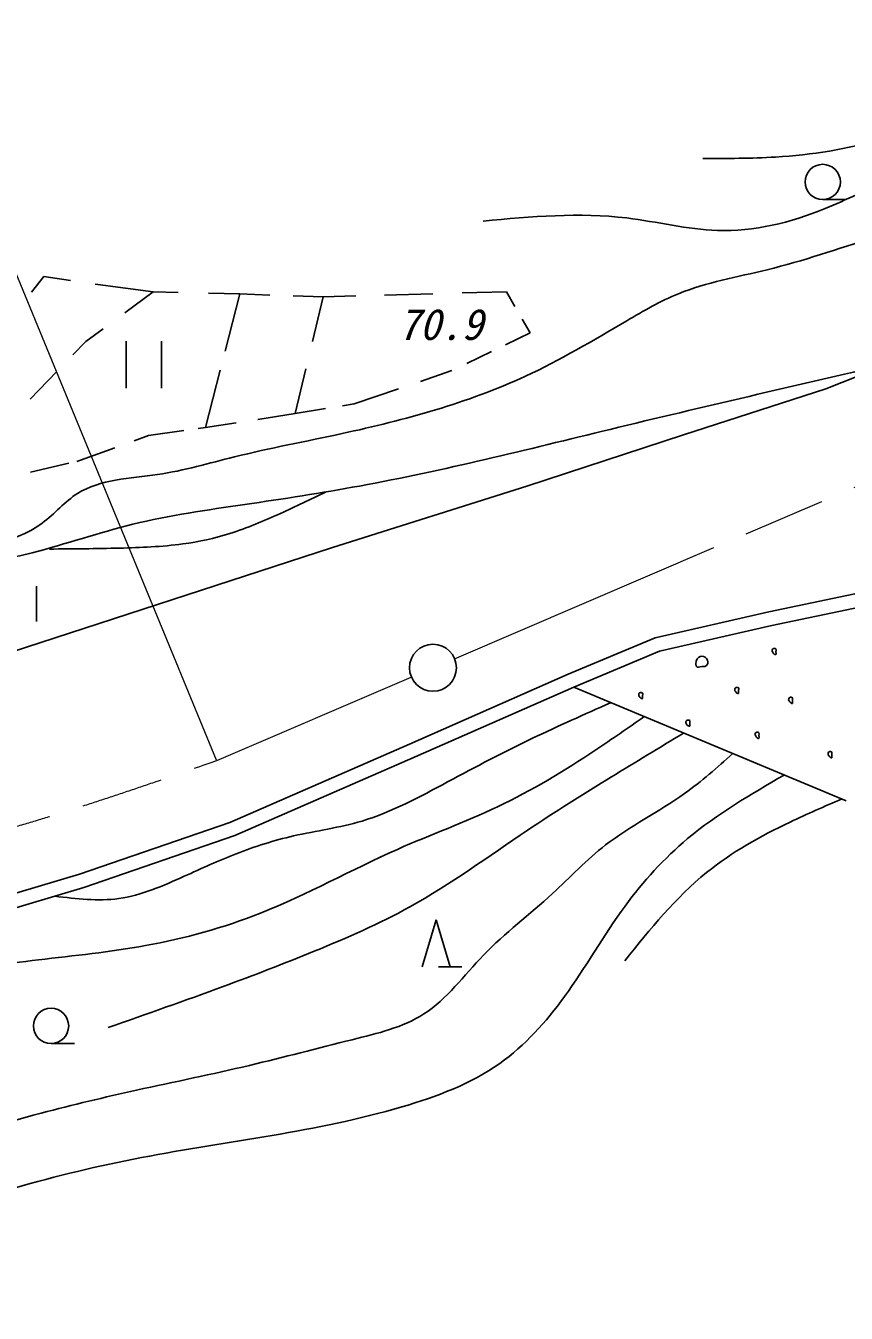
# Model space of a CAD drawing. Units: millimetres, scale not verified. Extents: x 40000 to 680000, y 20000 to 380000.
# Drawn here: x 152453 to 187380, y 260046 to 314821 of the extents above; entities that cross this region are included whole.
import ezdxf
from ezdxf.enums import TextEntityAlignment as Align

# ---------------------------------------------------------------- set-up
doc = ezdxf.new("R2010")
doc.units = ezdxf.units.MM
doc.header["$LTSCALE"] = 1000
doc.linetypes.add('CHAIN', pattern=[18.5, 12, -1.5, 3.5, -1.5])
for name, color, linetype, lineweight in [('M-BGD', 7, 'Continuous', 25), ('M-BGD-RSTR', 7, 'Continuous', 13), ('M-BMK', 2, 'CHAIN', 13), ('M-BMK-SRVR', 3, 'Continuous', 25)]:
    doc.layers.add(name, color=color, linetype=linetype, lineweight=lineweight)
doc.styles.add('ＭＳ ゴシック', font='')
doc.styles.get('ＭＳ ゴシック').set_extended_font_data('MS Gothic')

msp = doc.modelspace()

# ---------------------------------------------------------------- linework, layer by layer
at = {"layer": 'M-BGD'}
for p, q in [((186379, 307426), (187379, 307426)), ((152695, 303484), (153219, 304153)), ((153219, 304153), (154361, 303986)), ((155411, 303833), (155522, 303817)), ((155522, 303817), (157873, 303505)), ((157873, 303505), (156666, 302613)), ((157873, 303505), (158940, 303477)), ((171024, 303453), (172914, 303505)), ((172914, 303505), (173278, 302873)), ((160238, 303444), (161567, 303409)), ((161567, 303409), (160940, 300973)), ((162843, 303366), (161567, 303409)), ((165118, 303289), (163841, 303332)), ((164658, 301387), (165118, 303289)), ((165118, 303289), (166503, 303328)), ((167719, 303361), (169784, 303418)), ((155744, 301931), (155018, 301394)), ((173583, 302342), (173922, 301754)), ((155018, 301394), (154457, 300814)), ((156730, 299399), (156730, 301399)), ((158230, 301399), (158230, 299399)), ((173922, 301754), (172869, 301246)), ((172274, 300960), (171225, 300454)), ((160735, 300174), (160104, 297724)), ((163918, 298323), (164376, 300218)), ((186512, 299373), (189160, 300425)), ((153774, 300110), (152639, 298939)), ((170587, 300147), (169254, 299692)), ((168317, 299372), (166437, 298731)), ((180457, 297415), (186512, 299373)), ((165212, 298533), (163918, 298323)), ((166437, 298731), (165936, 298650)), ((162328, 298073), (163918, 298323)), ((159182, 297596), (157681, 297388)), ((160104, 297724), (159786, 297680)), ((160104, 297724), (161417, 297930)), ((157681, 297388), (157068, 297166)), ((173784, 295239), (180457, 297415)), ((156240, 296866), (154635, 296284)), ((154290, 296205), (152654, 295827)), ((165516, 292628), (173784, 295239)), ((150830, 287842), (165516, 292628)), ((152910, 289481), (152910, 290981)), ((184078, 289886), (189269, 290980)), ((184207, 289300), (189389, 290393)), ((179246, 288781), (184078, 289886)), ((179430, 288207), (184207, 289300)), ((175541, 287229), (179246, 288781)), ((175777, 286677), (179430, 288207)), ((168793, 284261), (175541, 287229)), ((169034, 283711), (175777, 286677)), ((175777, 286677), (187381, 281846)), ((161136, 280931), (168793, 284261)), ((161354, 280371), (169034, 283711)), ((154739, 278726), (161136, 280931)), ((154922, 278154), (161354, 280371)), ((148878, 276984), (154739, 278726)), ((149027, 276403), (154922, 278154)), ((169322, 274785), (169922, 276785)), ((169922, 276785), (170522, 274785)), ((170022, 274785), (171022, 274785)), ((153531, 271521), (154531, 271521))]:
    msp.add_line(p, q, dxfattribs=at)
for centre in [(186379, 308176), (153531, 272271)]:
    msp.add_circle(centre, 750, dxfattribs=at)
for points, knots in [([(181268, 309179), (182300, 309175), (183332, 309172), (184374, 309235), (185903, 309327), (187453, 309564), (188866, 310011), (189834, 310318), (190738, 310723), (191694, 311342), (192318, 311746), (192965, 312241), (193080, 312839), (193207, 313495), (192696, 314276), (192803, 315058), (192870, 315547), (193179, 316037), (193579, 316222), (194041, 316435), (194624, 316243), (195188, 316111), (196482, 315810), (197673, 315830), (198848, 315557), (200044, 315278), (201224, 314694), (202452, 314448), (203880, 314161), (205373, 314329), (206833, 314558), (208422, 314808), (209972, 315132), (211547, 315279), (212811, 315398), (214091, 315404), (215374, 315335), (216803, 315258), (218236, 315088), (219588, 314669), (221036, 314221), (222392, 313488), (223748, 312784), (224616, 312332), (225485, 311893), (226354, 311453)], [0, 0, 0, 0, 1, 1, 1, 2, 2, 2, 3, 3, 3, 4, 4, 4, 5, 5, 5, 6, 6, 6, 7, 7, 7, 8, 8, 8, 9, 9, 9, 10, 10, 10, 11, 11, 11, 12, 12, 12, 13, 13, 13, 14, 14, 14, 15, 15, 15, 15]), ([(171923, 306510), (173969, 306700), (176015, 306890), (178039, 306643), (179327, 306486), (180605, 306152), (181895, 306111), (183446, 306063), (185012, 306440), (186482, 307042), (187390, 307414), (188260, 307872), (189142, 308172), (190112, 308503), (191097, 308643), (192266, 308771), (193728, 308930), (195479, 309069), (195989, 310167), (196364, 310973), (196068, 312297), (196587, 313025), (196941, 313522), (197674, 313742), (198382, 313890), (200111, 314251), (201691, 314183), (203236, 313557), (204083, 313214), (204921, 312703), (205762, 312693), (206637, 312683), (207516, 313215), (208421, 313491), (209852, 313927), (211349, 313725), (212809, 313491), (214271, 313256), (215695, 312990), (217130, 312693), (218437, 312423), (219753, 312127), (220986, 311629), (222086, 311185), (223119, 310581), (224177, 310034), (225439, 309381), (226736, 308810), (228033, 308239)], [0, 0, 0, 0, 1, 1, 1, 2, 2, 2, 3, 3, 3, 4, 4, 4, 5, 5, 5, 6, 6, 6, 7, 7, 7, 8, 8, 8, 9, 9, 9, 10, 10, 10, 11, 11, 11, 12, 12, 12, 13, 13, 13, 14, 14, 14, 15, 15, 15, 16, 16, 16, 16]), ([(81945, 305938), (83021, 305942), (84098, 305946), (85176, 305941), (85816, 305938), (86457, 305932), (87094, 305870), (87824, 305799), (88549, 305655), (89250, 305441), (90006, 305210), (90735, 304899), (91454, 304571), (93806, 303501), (96069, 302259), (98393, 301143), (100209, 300271), (102062, 299475), (103888, 298623), (105334, 297949), (106763, 297239), (108204, 296559), (110495, 295478), (112819, 294471), (115093, 293342), (116776, 292507), (118432, 291606), (120187, 290956), (121068, 290630), (121974, 290367), (122867, 290072), (124226, 289622), (125556, 289096), (126942, 288731), (127637, 288548), (128345, 288406), (129060, 288356), (130087, 288284), (131126, 288401), (132143, 288597), (133286, 288818), (134402, 289138), (135493, 289535), (136073, 289746), (136646, 289979), (137236, 290152), (138081, 290400), (138959, 290526), (139836, 290661), (141296, 290887), (142750, 291139), (144179, 291439), (145650, 291748), (147095, 292107), (148629, 292350), (150221, 292602), (151909, 292728), (153159, 293664), (153678, 294052), (154122, 294581), (154660, 294924), (155621, 295535), (156883, 295552), (158065, 295728), (159198, 295896), (160257, 296210), (161335, 296478), (162841, 296853), (164383, 297138), (165919, 297470), (168596, 298049), (171256, 298769), (173720, 299910), (175203, 300596), (176615, 301434), (178036, 302269), (178753, 302690), (179472, 303111), (180234, 303421), (181435, 303911), (182741, 304128), (184013, 304440), (185543, 304815), (187024, 305328), (188517, 305807), (190989, 306601), (193493, 307303), (195996, 308005)], [0, 0, 0, 0, 1, 1, 1, 2, 2, 2, 3, 3, 3, 4, 4, 4, 5, 5, 5, 6, 6, 6, 7, 7, 7, 8, 8, 8, 9, 9, 9, 10, 10, 10, 11, 11, 11, 12, 12, 12, 13, 13, 13, 14, 14, 14, 15, 15, 15, 16, 16, 16, 17, 17, 17, 18, 18, 18, 19, 19, 19, 20, 20, 20, 21, 21, 21, 22, 22, 22, 23, 23, 23, 24, 24, 24, 25, 25, 25, 26, 26, 26, 27, 27, 27, 28, 28, 28, 29, 29, 29, 29]), ([(189160, 300425), (185216, 299515), (181272, 298605), (177335, 297651), (173788, 296791), (170245, 295895), (166659, 295239), (165038, 294942), (163408, 294694), (161774, 294454), (160176, 294221), (158574, 293995), (157009, 293610), (155571, 293256), (154164, 292767), (152727, 292404), (151790, 292167), (150841, 291983), (149892, 291801), (148683, 291568), (147475, 291337), (146273, 291077), (144581, 290710), (142901, 290285), (141207, 289931), (140388, 289760), (139566, 289605), (138734, 289509), (138269, 289455), (137801, 289419), (137346, 289328), (136472, 289152), (135645, 288772), (134813, 288423), (134099, 288124), (133381, 287847), (132642, 287639), (131702, 287374), (130727, 287218), (129747, 287156), (128616, 287085), (127478, 287138), (126369, 287337), (124919, 287598), (123520, 288108), (122147, 288664), (119182, 289864), (116334, 291276), (113462, 292645), (109851, 294366), (106204, 296021), (102545, 297651), (99519, 298999), (96486, 300330), (93558, 301873), (92420, 302473), (91298, 303104), (90120, 303622), (89397, 303940), (88653, 304215), (87888, 304406), (87118, 304599), (86328, 304705), (85536, 304768), (84069, 304885), (82599, 304850), (81129, 304815)], [0, 0, 0, 0, 1, 1, 1, 2, 2, 2, 3, 3, 3, 4, 4, 4, 5, 5, 5, 6, 6, 6, 7, 7, 7, 8, 8, 8, 9, 9, 9, 10, 10, 10, 11, 11, 11, 12, 12, 12, 13, 13, 13, 14, 14, 14, 15, 15, 15, 16, 16, 16, 17, 17, 17, 18, 18, 18, 19, 19, 19, 20, 20, 20, 21, 21, 21, 22, 22, 22, 22]), ([(153469, 292557), (154461, 292565), (155453, 292573), (156446, 292597), (157347, 292619), (158250, 292654), (159143, 292777), (159819, 292870), (160490, 293013), (161141, 293217), (161880, 293447), (162593, 293755), (163298, 294076), (163942, 294368), (164579, 294671), (165216, 294975)], [0, 0, 0, 0, 1, 1, 1, 2, 2, 2, 3, 3, 3, 4, 4, 4, 5, 5, 5, 5]), ([(184385, 288072), (184363, 288045), (184266, 288113), (184235, 288189), (184212, 288244), (184225, 288302), (184268, 288323), (184305, 288341), (184365, 288333), (184385, 288306), (184405, 288280), (184387, 288237), (184385, 288189), (184384, 288141), (184399, 288088), (184385, 288072)], [0, 0, 0, 0, 1, 1, 1, 2, 2, 2, 3, 3, 3, 4, 4, 4, 5, 5, 5, 5]), ([(181420, 287586), (181355, 287536), (181251, 287568), (181152, 287552), (181108, 287545), (181066, 287529), (181035, 287536), (180943, 287554), (180955, 287769), (181035, 287887), (181099, 287984), (181209, 288017), (181303, 287988), (181401, 287958), (181483, 287861), (181487, 287753), (181489, 287688), (181463, 287619), (181420, 287586)], [0, 0, 0, 0, 1, 1, 1, 2, 2, 2, 3, 3, 3, 4, 4, 4, 5, 5, 5, 6, 6, 6, 6]), ([(182794, 286413), (182772, 286386), (182674, 286455), (182643, 286530), (182621, 286585), (182633, 286643), (182677, 286664), (182714, 286683), (182773, 286674), (182794, 286648), (182814, 286622), (182795, 286578), (182794, 286530), (182792, 286482), (182807, 286430), (182794, 286413)], [0, 0, 0, 0, 1, 1, 1, 2, 2, 2, 3, 3, 3, 4, 4, 4, 5, 5, 5, 5]), ([(67760, 286414), (68674, 284137), (69589, 281859), (71257, 280202), (72051, 279414), (73016, 278766), (74031, 278249), (75683, 277406), (77469, 276909), (79267, 276490), (81592, 275949), (83939, 275540), (86221, 274850), (88731, 274090), (91162, 272991), (93722, 272505), (95696, 272131), (97746, 272122), (99739, 271802), (100964, 271605), (102168, 271291), (103373, 270982), (105001, 270564), (106631, 270154), (108217, 269614), (109946, 269025), (111622, 268280), (113374, 267739), (114981, 267243), (116653, 266918), (118180, 266254), (119723, 265584), (121118, 264569), (122556, 263676), (123557, 263053), (124579, 262490), (125603, 261878), (126671, 261241), (127741, 260551), (128924, 260276), (129915, 260046), (130984, 260107), (132011, 260316), (132784, 260472), (133532, 260713), (134199, 261097), (135160, 261651), (135951, 262505), (136894, 263089), (137997, 263773), (139307, 264089), (140606, 264340), (141641, 264540), (142669, 264699), (143654, 265004), (145051, 265437), (146360, 266166), (147717, 266762), (149458, 267528), (151277, 268076), (153108, 268559), (154456, 268915), (155810, 269235), (157172, 269536), (158775, 269890), (160389, 270217), (161977, 270591), (163433, 270934), (164867, 271316), (166353, 271685), (167420, 271950), (168513, 272208), (169401, 272779), (170378, 273407), (171107, 274415), (171940, 275279), (172859, 276233), (173904, 277013), (174870, 277897), (175625, 278588), (176331, 279342), (177136, 279968), (178188, 280784), (179409, 281381), (180496, 282156), (181219, 282671), (181883, 283265), (182547, 283859)], [0, 0, 0, 0, 1, 1, 1, 2, 2, 2, 3, 3, 3, 4, 4, 4, 5, 5, 5, 6, 6, 6, 7, 7, 7, 8, 8, 8, 9, 9, 9, 10, 10, 10, 11, 11, 11, 12, 12, 12, 13, 13, 13, 14, 14, 14, 15, 15, 15, 16, 16, 16, 17, 17, 17, 18, 18, 18, 19, 19, 19, 20, 20, 20, 21, 21, 21, 22, 22, 22, 23, 23, 23, 24, 24, 24, 25, 25, 25, 26, 26, 26, 27, 27, 27, 28, 28, 28, 29, 29, 29, 29]), ([(153694, 277789), (154611, 277678), (155528, 277567), (156416, 277690), (157373, 277823), (158296, 278228), (159197, 278635), (159938, 278969), (160664, 279305), (161412, 279596), (162203, 279904), (163018, 280162), (163850, 280352), (164824, 280574), (165820, 280704), (166769, 280987), (168040, 281366), (169226, 282019), (170409, 282652), (171611, 283297), (172810, 283921), (174031, 284507), (175126, 285032), (176239, 285527), (177351, 286022)], [0, 0, 0, 0, 1, 1, 1, 2, 2, 2, 3, 3, 3, 4, 4, 4, 5, 5, 5, 6, 6, 6, 7, 7, 7, 8, 8, 8, 8]), ([(178706, 286195), (178684, 286168), (178586, 286237), (178555, 286313), (178533, 286367), (178545, 286425), (178589, 286447), (178626, 286465), (178686, 286456), (178706, 286430), (178726, 286404), (178708, 286361), (178706, 286313), (178704, 286265), (178720, 286212), (178706, 286195)], [0, 0, 0, 0, 1, 1, 1, 2, 2, 2, 3, 3, 3, 4, 4, 4, 5, 5, 5, 5]), ([(185089, 285994), (185067, 285967), (184969, 286036), (184938, 286112), (184916, 286166), (184928, 286224), (184972, 286246), (185009, 286264), (185069, 286255), (185089, 286229), (185109, 286203), (185091, 286160), (185089, 286112), (185087, 286064), (185102, 286011), (185089, 285994)], [0, 0, 0, 0, 1, 1, 1, 2, 2, 2, 3, 3, 3, 4, 4, 4, 5, 5, 5, 5]), ([(178773, 285430), (178093, 284952), (177412, 284473), (176719, 284011), (175379, 283118), (173993, 282285), (172541, 281597), (171145, 280935), (169687, 280407), (168274, 279780), (166315, 278913), (164441, 277857), (162450, 277070), (160871, 276446), (159219, 275991), (157548, 275686), (156040, 275411), (154517, 275259), (152993, 275081), (151550, 274912), (150107, 274719), (148697, 274389), (146930, 273974), (145217, 273343), (143479, 272803), (141358, 272145), (139201, 271623), (137078, 270987), (135892, 270631), (134717, 270241), (133503, 269977), (132866, 269839), (132218, 269736), (131571, 269718), (130314, 269682), (129061, 269966), (127823, 270266), (125714, 270776), (123647, 271330), (121567, 271852), (119693, 272321), (117808, 272764), (115945, 273322), (114520, 273749), (113109, 274243), (111706, 274648), (110743, 274927), (109785, 275164), (108737, 275340), (108176, 275435), (107589, 275512), (107180, 275830), (106869, 276072), (106661, 276452), (106453, 276832)], [0, 0, 0, 0, 1, 1, 1, 2, 2, 2, 3, 3, 3, 4, 4, 4, 5, 5, 5, 6, 6, 6, 7, 7, 7, 8, 8, 8, 9, 9, 9, 10, 10, 10, 11, 11, 11, 12, 12, 12, 13, 13, 13, 14, 14, 14, 15, 15, 15, 16, 16, 16, 17, 17, 17, 18, 18, 18, 18]), ([(180716, 285023), (180694, 284996), (180597, 285064), (180566, 285140), (180543, 285195), (180556, 285253), (180599, 285274), (180636, 285292), (180696, 285284), (180716, 285257), (180737, 285231), (180718, 285188), (180716, 285140), (180715, 285092), (180730, 285039), (180716, 285023)], [0, 0, 0, 0, 1, 1, 1, 2, 2, 2, 3, 3, 3, 4, 4, 4, 5, 5, 5, 5]), ([(155956, 272199), (157592, 272772), (159229, 273344), (160854, 273945), (162155, 274425), (163448, 274923), (164734, 275448), (166122, 276015), (167501, 276615), (168808, 277340), (170543, 278301), (172151, 279484), (173804, 280589), (174983, 281378), (176185, 282128), (177393, 282869), (178411, 283493), (179433, 284111), (180456, 284730)], [0, 0, 0, 0, 1, 1, 1, 2, 2, 2, 3, 3, 3, 4, 4, 4, 5, 5, 5, 6, 6, 6, 6]), ([(183665, 284503), (183643, 284476), (183545, 284545), (183514, 284621), (183492, 284675), (183504, 284733), (183548, 284755), (183585, 284773), (183645, 284764), (183665, 284738), (183685, 284712), (183667, 284669), (183665, 284621), (183663, 284573), (183678, 284520), (183665, 284503)], [0, 0, 0, 0, 1, 1, 1, 2, 2, 2, 3, 3, 3, 4, 4, 4, 5, 5, 5, 5]), ([(186764, 283682), (186742, 283655), (186644, 283724), (186613, 283800), (186591, 283854), (186604, 283912), (186647, 283934), (186684, 283952), (186744, 283943), (186764, 283917), (186784, 283891), (186766, 283848), (186764, 283800), (186763, 283752), (186778, 283699), (186764, 283682)], [0, 0, 0, 0, 1, 1, 1, 2, 2, 2, 3, 3, 3, 4, 4, 4, 5, 5, 5, 5]), ([(184741, 282945), (183313, 282118), (181885, 281290), (180627, 280237), (179627, 279401), (178735, 278422), (177962, 277369), (177046, 276123), (176298, 274775), (175383, 273516), (174603, 272443), (173702, 271436), (172631, 270677), (171396, 269801), (169935, 269256), (168460, 268823), (164814, 267755), (161078, 267379), (157387, 266669), (153742, 265968), (150141, 264942), (146681, 263589), (144947, 262911), (143247, 262150), (141548, 261389)], [0, 0, 0, 0, 1, 1, 1, 2, 2, 2, 3, 3, 3, 4, 4, 4, 5, 5, 5, 6, 6, 6, 7, 7, 7, 8, 8, 8, 8]), ([(187189, 281926), (186453, 281609), (185717, 281291), (184989, 280944), (183735, 280347), (182505, 279662), (181434, 278796), (180115, 277729), (179036, 276387), (177957, 275045)], [0, 0, 0, 0, 1, 1, 1, 2, 2, 2, 3, 3, 3, 3])]:
    msp.add_open_spline(points, degree=3, knots=knots, dxfattribs=at)
at = {"layer": 'M-BGD-RSTR'}
msp.add_line((160576, 283574), (150068, 309067), dxfattribs=at)
at = {"layer": 'M-BMK'}
for p, q in [((170710, 287894), (194056, 297889)), ((160584, 283559), (168859, 287102))]:
    msp.add_line(p, q, dxfattribs=at)
msp.add_open_spline([(88592, 289652), (90181, 288693), (91771, 287733), (93401, 286847), (95256, 285838), (97162, 284925), (99102, 284086), (101574, 283016), (104099, 282068), (106672, 281280), (109457, 280427), (112297, 279761), (115155, 279184), (117430, 278724), (119717, 278321), (122020, 278067), (124405, 277804), (126808, 277701), (129212, 277671), (132072, 277636), (134933, 277705), (137776, 277974), (140188, 278202), (142588, 278575), (144967, 279044), (147112, 279467), (149241, 279968), (151344, 280557), (154462, 281430), (157523, 282495), (160584, 283559)], degree=3, knots=[0, 0, 0, 0, 1, 1, 1, 2, 2, 2, 3, 3, 3, 4, 4, 4, 5, 5, 5, 6, 6, 6, 7, 7, 7, 8, 8, 8, 9, 9, 9, 10, 10, 10, 10], dxfattribs=at)
at = {"layer": 'M-BMK-SRVR'}
msp.add_circle((169788, 287506), 1000, dxfattribs=at)

# ---------------------------------------------------------------- texts
at = {"layer": 'M-BGD', "style": 'ＭＳ ゴシック', "oblique": 15}
msp.add_text('70.9', height=1320, dxfattribs=at).set_placement((168315, 301059), align=Align.BOTTOM_LEFT)

doc.saveas('drawing.dxf')
